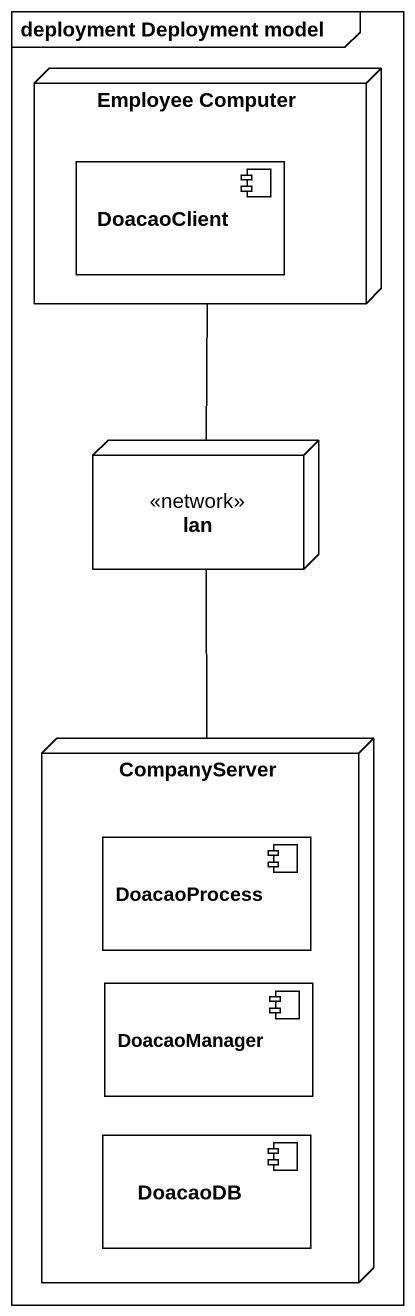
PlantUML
@startuml
mainframe deployment Deployment model
node "Employee Computer" as Employee_Computer {
  component DoacaoClient
}
node lan <<network>>
node CompanyServer {
  component DoacaoProcess
  component DoacaoManager
  component DoacaoDB
}
Employee_Computer -- lan
lan -- CompanyServer
@enduml
